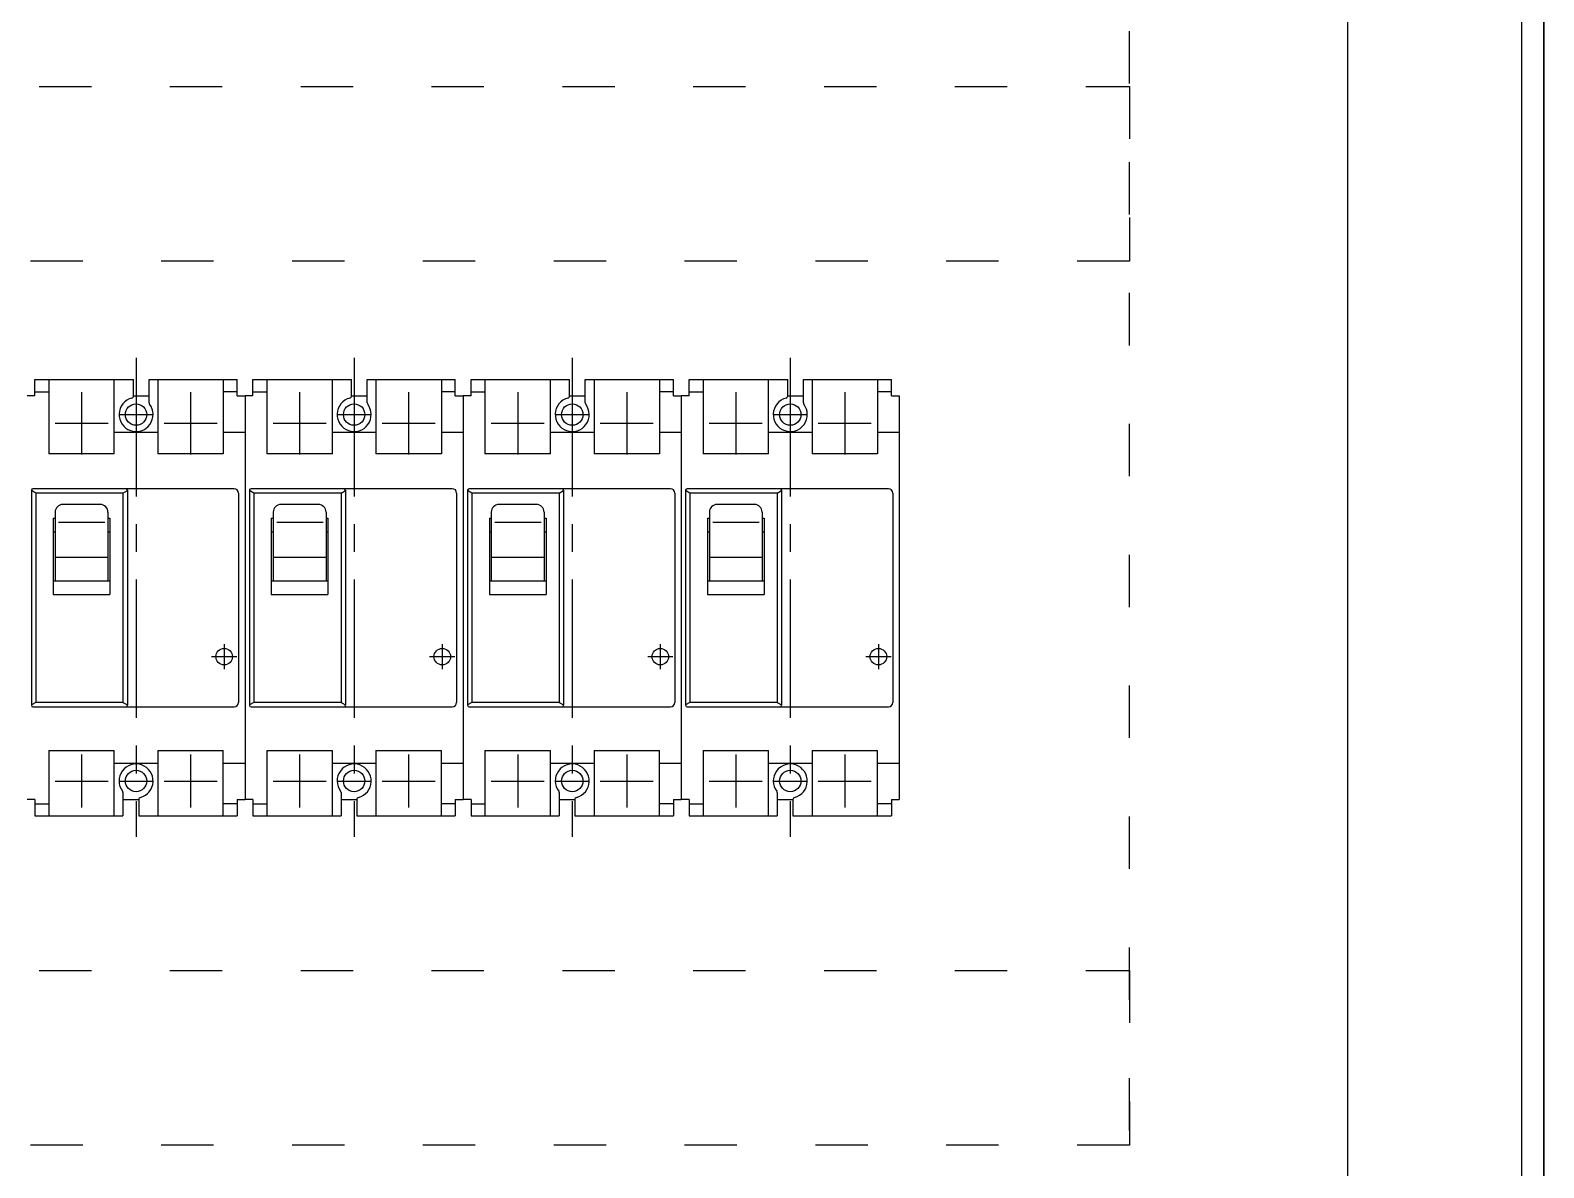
# Model space of a CAD drawing. Header units: millimetres. Extents: x 14879 to 38758, y -20740 to 1136.
# Drawn here: x 37770.1 to 38117.1, y -7125.3 to -6864.5 of the extents above; entities that cross this region are included whole.
import ezdxf

# ---------------------------------------------------------------- set-up
doc = ezdxf.new("R2010")
doc.units = ezdxf.units.MM
doc.linetypes.add('ACAD_ISO03W100', pattern=[30, 12, -18])
doc.linetypes.add('CENTER', pattern=[50.8, 31.75, -6.35, 6.35, -6.35])
doc.layers.add('F01_OUT', color=6, linetype='Continuous')
doc.layers.add('F03_CNT', color=1, linetype='CENTER')

msp = doc.modelspace()

# ---------------------------------------------------------------- linework, layer by layer
for p, q in [((38117.11, -5903.36), (38117.11, -7858.36)), ((38117.11, -7903.36), (38117.11, -5903.36)), ((38117.11, -7903.36), (38117.11, -5903.36)), ((38117.11, -5903.36), (38117.11, -7858.36)), ((38112.11, -7898.36), (38112.11, -5908.36)), ((38072.11, -5948.36), (38072.11, -7858.36))]:
    msp.add_line(p, q)
at = {"color": 1, "linetype": 'ACAD_ISO03W100'}
for points in [[(38022.12, -6510.84), (38072.11, -6510.84), (38072.11, -7776.75), (38022.12, -7776.75)], [(37412.11, -6917.42), (37412.11, -6877.42), (38022.12, -6877.42), (38022.12, -6917.42)], [(37412.11, -7120.06), (37412.11, -7080.06), (38022.12, -7080.06), (38022.12, -7120.06)]]:
    msp.add_lwpolyline(points, close=True, dxfattribs=at)
at = {"layer": 'F01_OUT'}
for p, q in [((37771.16, -6948.36), (37771.16, -6944.61)), ((37771.16, -6944.61), (37793.76, -6944.61)), ((37774.36, -6944.61), (37774.36, -6961.61)), ((37789.36, -6961.61), (37789.36, -6944.61)), ((37793.76, -6948.35), (37793.76, -6944.61)), ((37797.36, -6949.94), (37797.36, -6944.61)), ((37797.36, -6944.61), (37817.56, -6944.61)), ((37799.36, -6944.61), (37799.36, -6961.61)), ((37814.36, -6944.61), (37814.36, -6961.61)), ((37817.56, -6948.36), (37817.56, -6944.61)), ((37821.16, -6948.36), (37821.16, -6944.61)), ((37821.16, -6944.61), (37843.76, -6944.61)), ((37824.36, -6944.61), (37824.36, -6961.61)), ((37839.36, -6961.61), (37839.36, -6944.61)), ((37843.76, -6948.35), (37843.76, -6944.61)), ((37847.36, -6949.94), (37847.36, -6944.61)), ((37847.36, -6944.61), (37867.56, -6944.61)), ((37849.36, -6944.61), (37849.36, -6961.61)), ((37864.36, -6944.61), (37864.36, -6961.61)), ((37867.56, -6948.36), (37867.56, -6944.61)), ((37871.16, -6948.36), (37871.16, -6944.61)), ((37871.16, -6944.61), (37893.76, -6944.61)), ((37874.36, -6944.61), (37874.36, -6961.61)), ((37889.36, -6961.61), (37889.36, -6944.61)), ((37893.76, -6948.35), (37893.76, -6944.61)), ((37897.36, -6949.94), (37897.36, -6944.61)), ((37897.36, -6944.61), (37917.56, -6944.61)), ((37899.36, -6944.61), (37899.36, -6961.61)), ((37914.36, -6944.61), (37914.36, -6961.61)), ((37917.56, -6948.36), (37917.56, -6944.61)), ((37921.16, -6948.36), (37921.16, -6944.61)), ((37921.16, -6944.61), (37943.76, -6944.61)), ((37924.36, -6944.61), (37924.36, -6961.61)), ((37939.36, -6961.61), (37939.36, -6944.61)), ((37943.76, -6948.35), (37943.76, -6944.61)), ((37947.36, -6949.94), (37947.36, -6944.61)), ((37947.36, -6944.61), (37967.56, -6944.61)), ((37949.36, -6944.61), (37949.36, -6961.61)), ((37964.36, -6944.61), (37964.36, -6961.61)), ((37967.56, -6948.36), (37967.56, -6944.61)), ((37771.16, -6948.36), (37769.36, -6948.36)), ((37771.16, -6947.41), (37774.36, -6947.41)), ((37793.76, -6948.36), (37797.36, -6948.36)), ((37817.56, -6947.41), (37814.36, -6947.41)), ((37817.56, -6948.36), (37819.36, -6948.36)), ((37819.36, -6948.36), (37819.36, -7040.86)), ((37821.16, -6948.36), (37819.36, -6948.36)), ((37819.36, -6948.36), (37819.36, -7040.86)), ((37821.16, -6947.41), (37824.36, -6947.41)), ((37843.76, -6948.36), (37847.36, -6948.36)), ((37867.56, -6947.41), (37864.36, -6947.41)), ((37867.56, -6948.36), (37869.36, -6948.36)), ((37869.36, -6948.36), (37869.36, -7040.86)), ((37871.16, -6948.36), (37869.36, -6948.36)), ((37869.36, -6948.36), (37869.36, -7040.86)), ((37871.16, -6947.41), (37874.36, -6947.41)), ((37893.76, -6948.36), (37897.36, -6948.36)), ((37917.56, -6947.41), (37914.36, -6947.41)), ((37917.56, -6948.36), (37919.36, -6948.36)), ((37919.36, -6948.36), (37919.36, -7040.86)), ((37921.16, -6948.36), (37919.36, -6948.36)), ((37919.36, -6948.36), (37919.36, -7040.86)), ((37921.16, -6947.41), (37924.36, -6947.41)), ((37943.76, -6948.36), (37947.36, -6948.36)), ((37967.56, -6947.41), (37964.36, -6947.41)), ((37967.56, -6948.36), (37969.36, -6948.36)), ((37969.36, -6948.36), (37969.36, -7040.86)), ((37969.36, -6948.36), (37969.36, -7040.86)), ((37799.36, -6956.71), (37789.36, -6956.71)), ((37819.36, -6956.71), (37814.36, -6956.71)), ((37849.36, -6956.71), (37839.36, -6956.71)), ((37869.36, -6956.71), (37864.36, -6956.71)), ((37899.36, -6956.71), (37889.36, -6956.71)), ((37919.36, -6956.71), (37914.36, -6956.71)), ((37949.36, -6956.71), (37939.36, -6956.71)), ((37969.36, -6956.71), (37964.36, -6956.71)), ((37789.36, -6961.61), (37774.36, -6961.61)), ((37814.36, -6961.61), (37799.36, -6961.61)), ((37839.36, -6961.61), (37824.36, -6961.61)), ((37864.36, -6961.61), (37849.36, -6961.61)), ((37889.36, -6961.61), (37874.36, -6961.61)), ((37914.36, -6961.61), (37899.36, -6961.61)), ((37939.36, -6961.61), (37924.36, -6961.61)), ((37964.36, -6961.61), (37949.36, -6961.61)), ((37770.36, -6969.96), (37770.36, -7019.25)), ((37771.36, -6970.61), (37770.36, -6970.03)), ((37816.86, -6969.61), (37770.72, -6969.61)), ((37791.36, -6970.61), (37771.36, -6970.61)), ((37771.36, -6970.61), (37771.36, -7018.61)), ((37791.36, -6970.61), (37792.36, -6970.03)), ((37791.36, -6970.61), (37791.36, -7018.61)), ((37792.36, -6969.96), (37792.36, -7019.25)), ((37817.86, -6970.61), (37817.86, -7018.61)), ((37820.36, -6969.96), (37820.36, -7019.25)), ((37821.36, -6970.61), (37820.36, -6970.03)), ((37866.86, -6969.61), (37820.72, -6969.61)), ((37841.36, -6970.61), (37821.36, -6970.61)), ((37821.36, -6970.61), (37821.36, -7018.61)), ((37841.36, -6970.61), (37842.36, -6970.03)), ((37841.36, -6970.61), (37841.36, -7018.61)), ((37842.36, -6969.96), (37842.36, -7019.25)), ((37867.86, -6970.61), (37867.86, -7018.61)), ((37870.36, -6969.96), (37870.36, -7019.25)), ((37871.36, -6970.61), (37870.36, -6970.03)), ((37916.86, -6969.61), (37870.72, -6969.61)), ((37891.36, -6970.61), (37871.36, -6970.61)), ((37871.36, -6970.61), (37871.36, -7018.61)), ((37891.36, -6970.61), (37892.36, -6970.03)), ((37891.36, -6970.61), (37891.36, -7018.61)), ((37892.36, -6969.96), (37892.36, -7019.25)), ((37917.86, -6970.61), (37917.86, -7018.61)), ((37920.36, -6969.96), (37920.36, -7019.25)), ((37921.36, -6970.61), (37920.36, -6970.03)), ((37966.86, -6969.61), (37920.72, -6969.61)), ((37941.36, -6970.61), (37921.36, -6970.61)), ((37921.36, -6970.61), (37921.36, -7018.61)), ((37941.36, -6970.61), (37942.36, -6970.03)), ((37941.36, -6970.61), (37941.36, -7018.61)), ((37942.36, -6969.96), (37942.36, -7019.25)), ((37967.86, -6970.61), (37967.86, -7018.61)), ((37775.81, -6974.97), (37775.81, -6990.71)), ((37786.16, -6973.22), (37777.56, -6973.22)), ((37787.91, -6974.97), (37787.91, -6990.71)), ((37825.81, -6974.97), (37825.81, -6990.71)), ((37836.16, -6973.22), (37827.56, -6973.22)), ((37837.91, -6974.97), (37837.91, -6990.71)), ((37875.81, -6974.97), (37875.81, -6990.71)), ((37886.16, -6973.22), (37877.56, -6973.22)), ((37887.91, -6974.97), (37887.91, -6990.71)), ((37925.81, -6974.97), (37925.81, -6990.71)), ((37936.16, -6973.22), (37927.56, -6973.22)), ((37937.91, -6974.97), (37937.91, -6990.71)), ((37775.36, -6976.36), (37775.36, -6993.86)), ((37775.36, -6976.36), (37775.81, -6976.36)), ((37787.22, -6977.33), (37776.6, -6977.33)), ((37787.91, -6976.36), (37788.36, -6976.36)), ((37788.36, -6976.36), (37788.36, -6993.86)), ((37825.36, -6976.36), (37825.36, -6993.86)), ((37825.36, -6976.36), (37825.81, -6976.36)), ((37837.22, -6977.33), (37826.6, -6977.33)), ((37837.91, -6976.36), (37838.36, -6976.36)), ((37838.36, -6976.36), (37838.36, -6993.86)), ((37875.36, -6976.36), (37875.36, -6993.86)), ((37875.36, -6976.36), (37875.81, -6976.36)), ((37887.22, -6977.33), (37876.6, -6977.33)), ((37887.91, -6976.36), (37888.36, -6976.36)), ((37888.36, -6976.36), (37888.36, -6993.86)), ((37925.36, -6976.36), (37925.36, -6993.86)), ((37925.36, -6976.36), (37925.81, -6976.36)), ((37937.22, -6977.33), (37926.6, -6977.33)), ((37937.91, -6976.36), (37938.36, -6976.36)), ((37938.36, -6976.36), (37938.36, -6993.86)), ((37775.36, -6979.51), (37775.81, -6979.51)), ((37787.91, -6979.51), (37788.36, -6979.51)), ((37825.36, -6979.51), (37825.81, -6979.51)), ((37837.91, -6979.51), (37838.36, -6979.51)), ((37875.36, -6979.51), (37875.81, -6979.51)), ((37887.91, -6979.51), (37888.36, -6979.51)), ((37925.36, -6979.51), (37925.81, -6979.51)), ((37937.91, -6979.51), (37938.36, -6979.51)), ((37775.81, -6985.33), (37787.91, -6985.33)), ((37825.81, -6985.33), (37837.91, -6985.33)), ((37875.81, -6985.33), (37887.91, -6985.33)), ((37925.81, -6985.33), (37937.91, -6985.33)), ((37775.36, -6990.71), (37788.36, -6990.71)), ((37825.36, -6990.71), (37838.36, -6990.71)), ((37875.36, -6990.71), (37888.36, -6990.71)), ((37925.36, -6990.71), (37938.36, -6990.71)), ((37775.36, -6993.86), (37788.36, -6993.86)), ((37825.36, -6993.86), (37838.36, -6993.86)), ((37875.36, -6993.86), (37888.36, -6993.86)), ((37925.36, -6993.86), (37938.36, -6993.86)), ((37771.36, -7018.61), (37770.36, -7019.18)), ((37770.72, -7019.61), (37816.86, -7019.61)), ((37791.36, -7018.61), (37771.36, -7018.61)), ((37791.36, -7018.61), (37792.36, -7019.18)), ((37821.36, -7018.61), (37820.36, -7019.18)), ((37820.72, -7019.61), (37866.86, -7019.61)), ((37841.36, -7018.61), (37821.36, -7018.61)), ((37841.36, -7018.61), (37842.36, -7019.18)), ((37871.36, -7018.61), (37870.36, -7019.18)), ((37870.72, -7019.61), (37916.86, -7019.61)), ((37891.36, -7018.61), (37871.36, -7018.61)), ((37891.36, -7018.61), (37892.36, -7019.18)), ((37921.36, -7018.61), (37920.36, -7019.18)), ((37920.72, -7019.61), (37966.86, -7019.61)), ((37941.36, -7018.61), (37921.36, -7018.61)), ((37941.36, -7018.61), (37942.36, -7019.18)), ((37774.36, -7029.61), (37774.36, -7044.61)), ((37774.36, -7029.61), (37789.36, -7029.61)), ((37789.36, -7044.61), (37789.36, -7029.61)), ((37799.36, -7029.61), (37799.36, -7044.61)), ((37799.36, -7029.61), (37814.36, -7029.61)), ((37814.36, -7044.61), (37814.36, -7029.61)), ((37824.36, -7029.61), (37824.36, -7044.61)), ((37824.36, -7029.61), (37839.36, -7029.61)), ((37839.36, -7044.61), (37839.36, -7029.61)), ((37849.36, -7029.61), (37849.36, -7044.61)), ((37849.36, -7029.61), (37864.36, -7029.61)), ((37864.36, -7044.61), (37864.36, -7029.61)), ((37874.36, -7029.61), (37874.36, -7044.61)), ((37874.36, -7029.61), (37889.36, -7029.61)), ((37889.36, -7044.61), (37889.36, -7029.61)), ((37899.36, -7029.61), (37899.36, -7044.61)), ((37899.36, -7029.61), (37914.36, -7029.61)), ((37914.36, -7044.61), (37914.36, -7029.61)), ((37924.36, -7029.61), (37924.36, -7044.61)), ((37924.36, -7029.61), (37939.36, -7029.61)), ((37939.36, -7044.61), (37939.36, -7029.61)), ((37949.36, -7029.61), (37949.36, -7044.61)), ((37949.36, -7029.61), (37964.36, -7029.61)), ((37964.36, -7044.61), (37964.36, -7029.61)), ((37799.36, -7032.61), (37789.36, -7032.61)), ((37819.36, -7032.61), (37814.36, -7032.61)), ((37849.36, -7032.61), (37839.36, -7032.61)), ((37869.36, -7032.61), (37864.36, -7032.61)), ((37899.36, -7032.61), (37889.36, -7032.61)), ((37919.36, -7032.61), (37914.36, -7032.61)), ((37949.36, -7032.61), (37939.36, -7032.61)), ((37969.36, -7032.61), (37964.36, -7032.61)), ((37790.46, -7036.6), (37790.46, -7036.62)), ((37840.46, -7036.6), (37840.46, -7036.62)), ((37890.46, -7036.6), (37890.46, -7036.62)), ((37940.46, -7036.6), (37940.46, -7036.62)), ((37771.16, -7040.86), (37769.36, -7040.86)), ((37771.16, -7040.86), (37771.16, -7044.61)), ((37791.36, -7039.27), (37791.36, -7044.61)), ((37791.36, -7040.86), (37794.96, -7040.86)), ((37794.96, -7040.87), (37794.96, -7044.61)), ((37817.56, -7040.86), (37819.36, -7040.86)), ((37817.56, -7040.86), (37817.56, -7044.61)), ((37821.16, -7040.86), (37819.36, -7040.86)), ((37821.16, -7040.86), (37821.16, -7044.61)), ((37841.36, -7039.27), (37841.36, -7044.61)), ((37841.36, -7040.86), (37844.96, -7040.86)), ((37844.96, -7040.87), (37844.96, -7044.61)), ((37867.56, -7040.86), (37869.36, -7040.86)), ((37867.56, -7040.86), (37867.56, -7044.61)), ((37871.16, -7040.86), (37869.36, -7040.86)), ((37871.16, -7040.86), (37871.16, -7044.61)), ((37891.36, -7039.27), (37891.36, -7044.61)), ((37891.36, -7040.86), (37894.96, -7040.86)), ((37894.96, -7040.87), (37894.96, -7044.61)), ((37917.56, -7040.86), (37919.36, -7040.86)), ((37917.56, -7040.86), (37917.56, -7044.61)), ((37921.16, -7040.86), (37919.36, -7040.86)), ((37921.16, -7040.86), (37921.16, -7044.61)), ((37941.36, -7039.27), (37941.36, -7044.61)), ((37941.36, -7040.86), (37944.96, -7040.86)), ((37944.96, -7040.87), (37944.96, -7044.61)), ((37967.56, -7040.86), (37969.36, -7040.86)), ((37967.56, -7040.86), (37967.56, -7044.61)), ((37771.16, -7041.81), (37774.36, -7041.81)), ((37817.56, -7041.81), (37814.36, -7041.81)), ((37821.16, -7041.81), (37824.36, -7041.81)), ((37867.56, -7041.81), (37864.36, -7041.81)), ((37871.16, -7041.81), (37874.36, -7041.81)), ((37917.56, -7041.81), (37914.36, -7041.81)), ((37921.16, -7041.81), (37924.36, -7041.81)), ((37967.56, -7041.81), (37964.36, -7041.81)), ((37771.16, -7044.61), (37791.36, -7044.61)), ((37794.96, -7044.61), (37817.56, -7044.61)), ((37821.16, -7044.61), (37841.36, -7044.61)), ((37844.96, -7044.61), (37867.56, -7044.61)), ((37871.16, -7044.61), (37891.36, -7044.61)), ((37894.96, -7044.61), (37917.56, -7044.61)), ((37921.16, -7044.61), (37941.36, -7044.61)), ((37944.96, -7044.61), (37967.56, -7044.61))]:
    msp.add_line(p, q, dxfattribs=at)
for centre, radius in [((37794.36, -6952.61), 2.45), ((37844.36, -6952.61), 2.45), ((37894.36, -6952.61), 2.45), ((37944.36, -6952.61), 2.45), ((37814.56, -7008.11), 1.9), ((37864.56, -7008.11), 1.9), ((37914.56, -7008.11), 1.9), ((37964.56, -7008.11), 1.9), ((37794.36, -7036.61), 2.45), ((37844.36, -7036.61), 2.45), ((37894.36, -7036.61), 2.45), ((37944.36, -7036.61), 2.45)]:
    msp.add_circle(centre, radius, dxfattribs=at)
for centre, radius, start, end in [((37794.36, -6952.61), 3.9, 104.4783, 37.3031), ((37793.26, -6948.35), 0.5, 284.4783, 0), ((37797.86, -6949.94), 0.5, 180, 217.3031), ((37844.36, -6952.61), 3.9, 104.4783, 37.3031), ((37843.26, -6948.35), 0.5, 284.4783, 0), ((37847.86, -6949.94), 0.5, 180, 217.3031), ((37894.36, -6952.61), 3.9, 104.4783, 37.3031), ((37893.26, -6948.35), 0.5, 284.4783, 0), ((37897.86, -6949.94), 0.5, 180, 217.3031), ((37944.36, -6952.61), 3.9, 104.4783, 37.3031), ((37943.26, -6948.35), 0.5, 284.4783, 0), ((37947.86, -6949.94), 0.5, 180, 217.3031), ((37770.72, -6969.96), 0.354, 90, 180), ((37792.01, -6969.96), 0.354, 0, 90), ((37816.86, -6970.61), 1, 0, 90), ((37820.72, -6969.96), 0.354, 90, 180), ((37842.01, -6969.96), 0.354, 0, 90), ((37866.86, -6970.61), 1, 0, 90), ((37870.72, -6969.96), 0.354, 90, 180), ((37892.01, -6969.96), 0.354, 0, 90), ((37916.86, -6970.61), 1, 0, 90), ((37920.72, -6969.96), 0.354, 90, 180), ((37942.01, -6969.96), 0.354, 0, 90), ((37966.86, -6970.61), 1, 0, 90), ((37777.56, -6974.97), 1.75, 90, 180), ((37786.16, -6974.97), 1.75, 0, 90), ((37827.56, -6974.97), 1.75, 90, 180), ((37836.16, -6974.97), 1.75, 0, 90), ((37877.56, -6974.97), 1.75, 90, 180), ((37886.16, -6974.97), 1.75, 0, 90), ((37927.56, -6974.97), 1.75, 90, 180), ((37936.16, -6974.97), 1.75, 0, 90), ((37770.72, -7019.25), 0.354, 180, 270), ((37792.01, -7019.25), 0.354, 270, 0), ((37816.86, -7018.61), 1, 270, 360), ((37820.72, -7019.25), 0.354, 180, 270), ((37842.01, -7019.25), 0.354, 270, 0), ((37866.86, -7018.61), 1, 270, 360), ((37870.72, -7019.25), 0.354, 180, 270), ((37892.01, -7019.25), 0.354, 270, 0), ((37916.86, -7018.61), 1, 270, 360), ((37920.72, -7019.25), 0.354, 180, 270), ((37942.01, -7019.25), 0.354, 270, 0), ((37966.86, -7018.61), 1, 270, 360), ((37794.36, -7036.61), 3.9, 284.4767, 217.3005), ((37844.36, -7036.61), 3.9, 284.4767, 217.3005), ((37894.36, -7036.61), 3.9, 284.4767, 217.3005), ((37944.36, -7036.61), 3.9, 284.4767, 217.3005), ((37790.86, -7039.27), 0.5, 0, 37.3005), ((37795.46, -7040.87), 0.5, 104.4767, 180), ((37840.86, -7039.27), 0.5, 0, 37.3005), ((37845.46, -7040.87), 0.5, 104.4767, 180), ((37890.86, -7039.27), 0.5, 0, 37.3005), ((37895.46, -7040.87), 0.5, 104.4767, 180), ((37940.86, -7039.27), 0.5, 0, 37.3005), ((37945.46, -7040.87), 0.5, 104.4767, 180)]:
    msp.add_arc(centre, radius, start, end, dxfattribs=at)
at = {"layer": 'F03_CNT'}
for p, q in [((37794.36, -6939.61), (37794.36, -7049.37)), ((37844.36, -6939.61), (37844.36, -7049.37)), ((37894.36, -6939.61), (37894.36, -7049.37)), ((37944.36, -6939.61), (37944.36, -7049.37)), ((37781.86, -6947.47), (37781.86, -6961.74)), ((37806.86, -6947.47), (37806.86, -6961.74)), ((37831.86, -6947.47), (37831.86, -6961.74)), ((37856.86, -6947.47), (37856.86, -6961.74)), ((37881.86, -6947.47), (37881.86, -6961.74)), ((37906.86, -6947.47), (37906.86, -6961.74)), ((37931.86, -6947.47), (37931.86, -6961.74)), ((37956.86, -6947.47), (37956.86, -6961.74)), ((37790.46, -6952.61), (37798.26, -6952.61)), ((37840.46, -6952.61), (37848.26, -6952.61)), ((37890.46, -6952.61), (37898.26, -6952.61)), ((37940.46, -6952.61), (37948.26, -6952.61)), ((37775.79, -6954.61), (37787.94, -6954.61)), ((37800.79, -6954.61), (37812.94, -6954.61)), ((37825.79, -6954.61), (37837.94, -6954.61)), ((37850.79, -6954.61), (37862.94, -6954.61)), ((37875.79, -6954.61), (37887.94, -6954.61)), ((37900.79, -6954.61), (37912.94, -6954.61)), ((37925.79, -6954.61), (37937.94, -6954.61)), ((37950.79, -6954.61), (37962.94, -6954.61)), ((37814.56, -7005.21), (37814.56, -7011.01)), ((37864.56, -7005.21), (37864.56, -7011.01)), ((37914.56, -7005.21), (37914.56, -7011.01)), ((37964.56, -7005.21), (37964.56, -7011.01)), ((37811.66, -7008.11), (37817.46, -7008.11)), ((37861.66, -7008.11), (37867.46, -7008.11)), ((37911.66, -7008.11), (37917.46, -7008.11)), ((37961.66, -7008.11), (37967.46, -7008.11)), ((37781.86, -7030.53), (37781.86, -7042.68)), ((37806.86, -7030.53), (37806.86, -7042.68)), ((37831.86, -7030.53), (37831.86, -7042.68)), ((37856.86, -7030.53), (37856.86, -7042.68)), ((37881.86, -7030.53), (37881.86, -7042.68)), ((37906.86, -7030.53), (37906.86, -7042.68)), ((37931.86, -7030.53), (37931.86, -7042.68)), ((37956.86, -7030.53), (37956.86, -7042.68)), ((37775.79, -7036.61), (37787.94, -7036.61)), ((37790.46, -7036.61), (37798.26, -7036.61)), ((37800.79, -7036.61), (37812.94, -7036.61)), ((37825.79, -7036.61), (37837.94, -7036.61)), ((37840.46, -7036.61), (37848.26, -7036.61)), ((37850.79, -7036.61), (37862.94, -7036.61)), ((37875.79, -7036.61), (37887.94, -7036.61)), ((37890.46, -7036.61), (37898.26, -7036.61)), ((37900.79, -7036.61), (37912.94, -7036.61)), ((37925.79, -7036.61), (37937.94, -7036.61)), ((37940.46, -7036.61), (37948.26, -7036.61)), ((37950.79, -7036.61), (37962.94, -7036.61))]:
    msp.add_line(p, q, dxfattribs=at)

doc.saveas('drawing.dxf')
